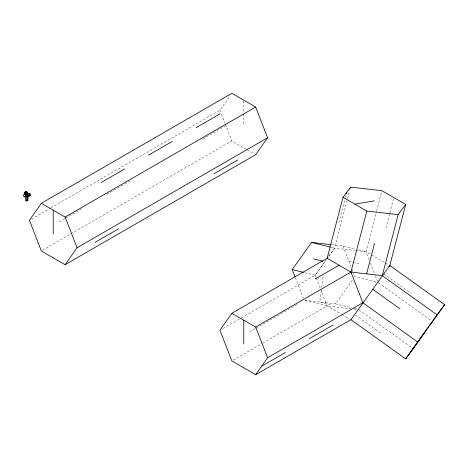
<?xml version="1.0" encoding="UTF-8"?>
<svg xmlns="http://www.w3.org/2000/svg" width="468" height="468" viewBox="0 0 468 468"><rect width="100%" height="100%" fill="white"/><g stroke="black" fill="none" stroke-linecap="round" stroke-linejoin="round"><path stroke-width="0.35" stroke-dasharray="2.34 1.75" d="M321.294 290.482L319.784 302.041L331.291 304.89M321.668 287.592L323.271 275.313M338.832 222.715L345.325 197.753M345.507 197.057L346.045 194.981M328.741 256.394L334.661 248.145L350.169 188.528M369.117 259.74L366.011 251.731L376.418 211.752M376.6 211.05L381.894 190.71M385.86 228.097L389.651 213.537M389.832 212.841L393.799 197.584M50.936 207.821L219.948 110.249L230.215 95.642M241.4 317.866L315.216 275.248L326.711 258.892M315.988 277.255L315.216 275.248L325.781 260.518M351.351 308.716L327.12 305.943L304.106 300.251L335.462 303.837L352.796 279.677M328.799 256.049L334.661 248.145L355.323 250.509M31.315 219.153L50.304 208.19M59.184 221.844L64.824 218.591M65.456 218.228L83 208.096M106.821 194.343L130.636 180.595M202.714 138.978L225.272 125.956M42.588 250.21L231.853 140.938L246.273 149.263M223.101 328.431L240.768 318.234M249.719 331.847L255.358 328.589M255.984 328.232L297.35 304.346M233.117 360.214L262.139 343.459M262.77 343.097L327.12 305.943L341.535 314.268M331.596 244.735L342.997 246.039L355.551 249.146M356.037 250.591L366.011 251.731L371.03 254.627M354.2 309.038L358.476 309.529M358.342 249.836L366.011 251.731M331.174 247.285L334.661 248.145M348.952 261.384L360.459 264.233M375.827 281.906L354.908 276.734L353.615 273.394M304.75 272.663L315.216 275.248M335.462 303.837L351.503 307.804M354.294 308.494L357.78 309.36M246.899 149.625L254.416 153.966M371.656 254.99L384.819 262.589M385.445 262.952L389.2 265.122M342.161 314.625L349.684 318.971M383.877 273.955L411.261 293.565M378.513 282.847L430.923 320.375M359.067 309.951L413.244 348.748M355.288 315.028L382.093 334.222M370.416 263.075L375.073 275.085M375.336 275.751L377.922 282.426M342.997 246.039L351.023 266.725M352.059 269.392L353.352 272.727M316.251 277.922L320.393 288.598M320.65 289.265L327.12 305.943M295.302 277.565L303.328 298.251M219.948 110.249L225.126 123.593M225.383 124.26L231.853 140.938M243.764 100.901L243.764 113.174M243.764 113.894L243.764 123.997"/><path stroke-width="0.7" d="M342.997 197.285L327.12 258.307L231.853 313.308L219.948 330.25L231.853 360.945L255.674 374.692L350.936 319.691L389.832 265.485L405.709 204.457L381.894 190.71L350.538 187.124L342.997 197.285L366.818 211.039L398.169 214.625L405.709 204.457M346.408 193.594L346.77 192.202M350.169 188.528L350.538 187.124M350.936 319.691L405.709 358.909L417.614 341.968L362.846 302.749L350.936 272.06L366.818 211.039M366.614 273.856L374.552 243.342M389.007 266.655L389.832 265.485L444.6 304.697L437.059 314.865L382.292 275.646L398.169 214.625M25.395 196.022L25.395 200.421L26.348 200.971L27.653 200.766L27.653 196.367L27.103 195.788L26.898 194.454L27.249 193.705L26.594 191.552L25.29 191.757L24.541 192.535L25.196 194.688M30.104 196.016L29.554 195.431L29.355 194.103L29.7 193.348L30.25 193.933L30.455 195.261L30.104 196.016L24.552 196.87L23.599 196.32L23.4 194.992L24.149 194.208L29.7 193.348M27.653 200.766L27.998 200.017L27.998 195.618M41.324 203.311L29.414 220.252L41.324 250.942L65.14 264.689L255.674 154.692L267.579 137.75L255.674 107.055L231.853 93.307L41.324 203.311L65.14 217.058L77.05 247.747L65.14 264.689M255.674 374.692L267.579 357.751L362.846 302.749M444.6 304.697L405.709 358.909M409.477 353.826L425.155 331.806M295.045 276.898L292.196 269.556L311.647 242.453L330.888 244.653M417.614 341.968L437.059 314.865M327.957 257.178L327.12 258.307L350.936 272.06L382.292 275.646M26.389 192.915L27.144 192.132L26.594 191.552M24.552 196.87L25.307 196.092L29.554 195.431M27.103 195.788L26.348 196.572L26.348 200.971M100.866 182.684L124.681 168.93M148.496 155.183L172.312 141.43M196.133 127.682L219.948 113.929M65.14 217.058L255.674 107.055M77.05 247.747L267.579 137.75M94.91 242.471L118.726 228.723M213.993 173.722L237.808 159.968M315.216 278.934L339.031 265.186M231.853 313.308L255.674 327.062L350.936 272.06M261.624 366.222L285.445 352.474M309.26 338.721L333.076 324.973M24.149 194.208L25.102 194.758L29.355 194.103M354.908 204.159L374.353 200.871M311.647 242.453L330.472 247.11M313.431 258.851L322.908 261.197M292.196 269.556L303.358 272.317M26.898 194.454L25.951 193.904L25.29 191.757M372.569 289.201L399.953 308.81M24.541 192.535L25.091 193.12M255.674 327.062L267.579 357.751M27.144 192.132L27.635 193.746M25.102 194.758L25.307 196.092M243.764 320.188L243.764 344.003M53.229 210.185L53.229 234"/></g></svg>
